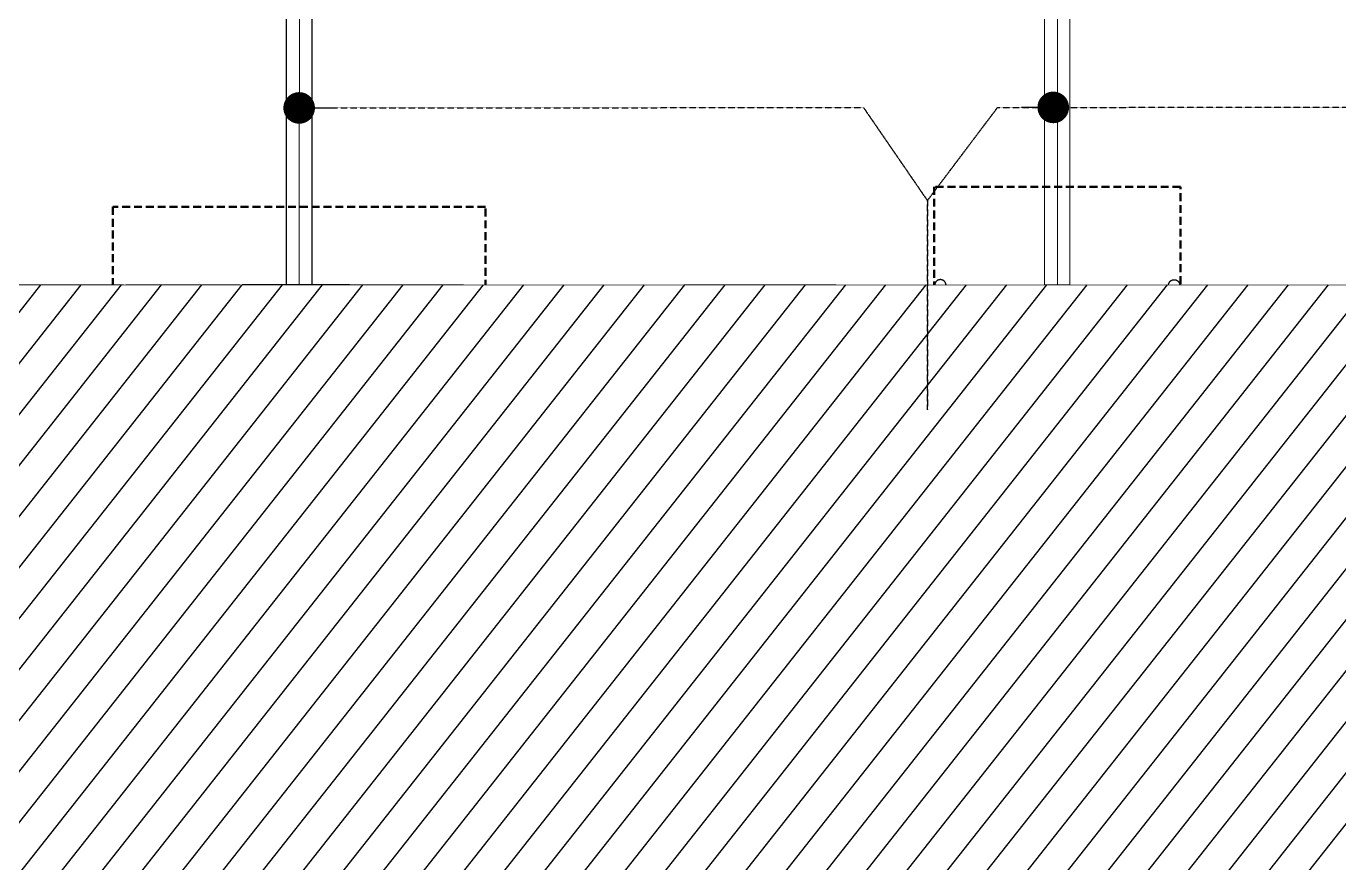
# Model space of a CAD drawing. Header units: centimetres. Extents: x -6122352 to 4157695, y -1694241 to 1947892.
# Drawn here: x 36450 to 46837, y -160826 to -154207 of the extents above; entities that cross this region are included whole.
import ezdxf
from ezdxf.xclip import XClip

# ---------------------------------------------------------------- set-up
doc = ezdxf.new("R2010")
doc.units = ezdxf.units.CM
doc.header["$MEASUREMENT"] = 0
doc.header["$XCLIPFRAME"] = 2
for name, pattern in [('DASHED2', [0.375, 0.25, -0.125]), ('XR-AR-END-SETTING OUT PLAN$0$23585-XR-AR-END-GROUND FLOOR$0$23261-XR-AR-SI-GF$0$HIDDEN', [0.375, 0.25, -0.125]), ('XR-AR-END-SETTING OUT PLAN$0$23585-XR-AR-END-GROUND FLOOR$0$945-4P-1-101-GROUND FLOOR PLAN$0$XR-MIDDLE-GROUND FLOOR PLAN$0$HIDDEN2', [0.1875, 0.125, -0.0625]), ('XR-AR-END-SETTING OUT PLAN$0$23585-XR-AR-END-GROUND FLOOR$0$XR-END-GROUND FLOOR PLAN$0$HIDDEN', [9.525, 6.35, -3.175]), ('XR-AR-END-SETTING OUT PLAN$0$23585-XR-AR-END-GROUND FLOOR$0$XR-END-GROUND FLOOR PLAN$0$HIDDEN2', [0.1875, 0.125, -0.0625]), ('XR-AR-MID-SETTING OUT FOR MASTER$0$23585-XR-AR-MID-GROUND FLOOR$0$23261-XR-AR-SI-GF$0$HIDDEN', [0.375, 0.25, -0.125]), ('XR-AR-MID-SETTING OUT FOR MASTER$0$23585-XR-AR-MID-GROUND FLOOR$0$945-4P-1-101-GROUND FLOOR PLAN$0$XR-MIDDLE-GROUND FLOOR PLAN$0$HIDDEN', [9.525, 6.35, -3.175]), ('XR-AR-MID-SETTING OUT FOR MASTER$0$23585-XR-AR-MID-GROUND FLOOR$0$945-4P-1-101-GROUND FLOOR PLAN$0$XR-MIDDLE-GROUND FLOOR PLAN$0$HIDDEN2', [0.1875, 0.125, -0.0625])]:
    doc.linetypes.add(name, pattern=pattern)
doc.layers.add('08-Compound Wall-4', color=7, linetype='Continuous', lineweight=25, true_color=0xff4405)
doc.layers.add('23585-XR-AR-DAMAC PLOT LIMITS$0$1-End units', color=7, linetype='Continuous', lineweight=5, true_color=0xf8991e)
for name, color, linetype, lineweight in [('23585-XR-AR-DAMAC PLOT LIMITS$0$1-Mid units', 41, 'Continuous', 5), ('@ Foundations', 4, 'DASHED2', 50), ('A-ANNO-TEXT', 3, 'Continuous', 25), ('XR-AR-END-SETTING OUT PLAN$0$23585-XR-AR-END-GROUND FLOOR$0$A-DOOR-FULL', 1, 'Continuous', 9), ('XR-AR-END-SETTING OUT PLAN$0$23585-XR-AR-END-GROUND FLOOR$0$A-FLOR-OVHD', 9, 'XR-AR-END-SETTING OUT PLAN$0$23585-XR-AR-END-GROUND FLOOR$0$23261-XR-AR-SI-GF$0$HIDDEN', 15), ('XR-AR-END-SETTING OUT PLAN$0$23585-XR-AR-END-GROUND FLOOR$0$A-GLAZ-SILL', 8, 'Continuous', 5), ('XR-AR-END-SETTING OUT PLAN$0$23585-XR-AR-END-GROUND FLOOR$0$A-GLAZ-WNDO', 232, 'Continuous', 9), ('XR-AR-END-SETTING OUT PLAN$0$23585-XR-AR-END-GROUND FLOOR$0$A-WALL', 7, 'Continuous', 30), ('XR-AR-END-SETTING OUT PLAN$0$23585-XR-AR-END-GROUND FLOOR$0$A-WALL-FNSH', 9, 'Continuous', 5), ('XR-AR-END-SETTING OUT PLAN$0$23585-XR-AR-END-GROUND FLOOR$0$S-COLS', 51, 'Continuous', 40), ('XR-AR-END-SETTING OUT PLAN$0$23585-XR-AR-END-GROUND FLOOR$0$S-COLS-PATT', 8, 'Continuous', 5), ('XR-AR-MID-SETTING OUT FOR MASTER$0$23585-XR-AR-MID-GROUND FLOOR$0$$A-GLAZ-WNDO', 232, 'Continuous', 9), ('XR-AR-MID-SETTING OUT FOR MASTER$0$23585-XR-AR-MID-GROUND FLOOR$0$$A-WALL', 1, 'Continuous', 5), ('XR-AR-MID-SETTING OUT FOR MASTER$0$23585-XR-AR-MID-GROUND FLOOR$0$A-DOOR', 31, 'Continuous', 5), ('XR-AR-MID-SETTING OUT FOR MASTER$0$23585-XR-AR-MID-GROUND FLOOR$0$A-DOOR-FULL', 1, 'Continuous', 9), ('XR-AR-MID-SETTING OUT FOR MASTER$0$23585-XR-AR-MID-GROUND FLOOR$0$A-FLOR-OVHD', 9, 'XR-AR-MID-SETTING OUT FOR MASTER$0$23585-XR-AR-MID-GROUND FLOOR$0$23261-XR-AR-SI-GF$0$HIDDEN', 15), ('XR-AR-MID-SETTING OUT FOR MASTER$0$23585-XR-AR-MID-GROUND FLOOR$0$A-FLOR-PATT', 8, 'Continuous', 5), ('XR-AR-MID-SETTING OUT FOR MASTER$0$23585-XR-AR-MID-GROUND FLOOR$0$A-GLAZ-SILL', 8, 'Continuous', 5), ('XR-AR-MID-SETTING OUT FOR MASTER$0$23585-XR-AR-MID-GROUND FLOOR$0$A-GLAZ-WNDO', 232, 'Continuous', 9), ('XR-AR-MID-SETTING OUT FOR MASTER$0$23585-XR-AR-MID-GROUND FLOOR$0$A-WALL', 7, 'Continuous', 30), ('XR-AR-MID-SETTING OUT FOR MASTER$0$23585-XR-AR-MID-GROUND FLOOR$0$A-WALL-FNSH', 9, 'Continuous', 5), ('XR-AR-MID-SETTING OUT FOR MASTER$0$23585-XR-AR-MID-GROUND FLOOR$0$S-COLS', 51, 'Continuous', 40)]:
    doc.layers.add(name, color=color, linetype=linetype, lineweight=lineweight)
for name, color, linetype in [('@MI-REF LAYER', 7, 'Continuous'), ('B_TH_2', 7, 'Continuous'), ('XR-AR-END-SETTING OUT PLAN$0$23585-XR-AR-END-GROUND FLOOR$0$A-Flor-Strs', 1, 'Continuous'), ('XR-AR-MID-SETTING OUT FOR MASTER$0$23585-XR-AR-MID-GROUND FLOOR$0$A-Flor-Strs', 1, 'Continuous'), ('XR-AR-MID-SETTING OUT FOR MASTER$0$23585-XR-AR-MID-GROUND FLOOR$0$GS-HATCH-FLOOR TILE', 251, 'Continuous')]:
    doc.layers.add(name, color=color, linetype=linetype)

# ---------------------------------------------------------------- blocks, each defined once
blk = doc.blocks.new('23585-XR-AR-DAMAC PLOT LIMITS')
at = {"layer": '23585-XR-AR-DAMAC PLOT LIMITS$0$1-End units', "color": 251, "true_color": 0x636466}
blk.add_lwpolyline([(496546.644, 2768807.282), (496540.461, 2768800.535), (496522.766, 2768816.749), (496528.95, 2768823.497)], close=True, dxfattribs=at)
at = {"layer": '23585-XR-AR-DAMAC PLOT LIMITS$0$1-Mid units', "color": 251, "true_color": 0x636466}
for points in [[(496554.752, 2768816.131), (496550.698, 2768811.707), (496533.003, 2768827.921), (496537.056, 2768832.344)], [(496550.698, 2768811.707), (496548.569, 2768809.383), (496546.644, 2768807.282), (496528.95, 2768823.497), (496533.003, 2768827.921)]]:
    blk.add_lwpolyline(points, close=True, dxfattribs=at)
blk = doc.blocks.new('A$Cf093b529')
at = {"layer": 'A-ANNO-TEXT'}
blk.add_blockref('23585-XR-AR-DAMAC PLOT LIMITS', (-495391.99, -2768603.442), dxfattribs=at)
blk = doc.blocks.new('XR-AR-END-SETTING OUT PLAN$0$23585-XR-AR-END-GROUND FLOOR$0$XR-END-GROUND FLOOR PLAN$0$A$C69996ABC')
at = {"layer": 'XR-AR-END-SETTING OUT PLAN$0$23585-XR-AR-END-GROUND FLOOR$0$A-GLAZ-SILL'}
blk.add_line((0.25, 1), (0.25, 0.1), dxfattribs=at)
at = {"layer": 'XR-AR-END-SETTING OUT PLAN$0$23585-XR-AR-END-GROUND FLOOR$0$A-GLAZ-WNDO'}
for p, q in [((0, 1), (0, 0.95)), ((0.25, 1), (0, 1)), ((0, 0.95), (0.15, 0.95)), ((0, 0.95), (0, 0.15)), ((0.15, 0.95), (0.15, 1)), ((0.15, 1), (0.15, 0.1)), ((0.15, 0.15), (0, 0.15)), ((0, 0.1), (0, 0.15)), ((0.15, 0.1), (0.15, 0.15)), ((0.25, 0.1), (0, 0.1))]:
    blk.add_line(p, q, dxfattribs=at)
blk.add_lwpolyline([(0, 0.95), (0, 0.15), (0.05, 0.15), (0.05, 0.95)], close=True, dxfattribs=at)
blk.add_lwpolyline([(0.05, 0.1), (0, 0.1)], dxfattribs=at)
blk = doc.blocks.new('*U131')
for points in [[(91, 0), (41, 0), (41, 1021), (91, 1021)], [(0, 0), (38, 0), (38, -50), (50, -50), (50, -122), (0, -122)], [(1100, 0), (1062, 0), (1062, -50), (1050, -50), (1050, -122), (1100, -122)]]:
    blk.add_lwpolyline(points, close=True)
at = {"color": 8, "linetype": 'XR-AR-END-SETTING OUT PLAN$0$23585-XR-AR-END-GROUND FLOOR$0$XR-END-GROUND FLOOR PLAN$0$HIDDEN2'}
blk.add_arc((41, 0), 1021, 0, 90, dxfattribs=at)
at = {"layer": 'XR-AR-END-SETTING OUT PLAN$0$23585-XR-AR-END-GROUND FLOOR$0$A-GLAZ-SILL', "linetype": 'XR-AR-END-SETTING OUT PLAN$0$23585-XR-AR-END-GROUND FLOOR$0$945-4P-1-101-GROUND FLOOR PLAN$0$XR-MIDDLE-GROUND FLOOR PLAN$0$HIDDEN2', "ltscale": 3}
blk.add_lwpolyline([(0, 0), (1100, 0), (1100, -122), (0, -122)], close=True, dxfattribs=at)
blk = doc.blocks.new('XR-AR-END-SETTING OUT PLAN$0$23585-XR-AR-END-GROUND FLOOR$0$A$C75a8815d')
at = {"layer": 'XR-AR-END-SETTING OUT PLAN$0$23585-XR-AR-END-GROUND FLOOR$0$S-COLS', "color": 252, "lineweight": 30}
for points in [[(6050, 3657), (6050, 2257), (6250, 2257), (6250, 3657)], [(6050, 1200), (6050, 0), (6250, 0), (6250, 1200)]]:
    blk.add_lwpolyline(points, close=True, dxfattribs=at)
blk = doc.blocks.new('XR-AR-END-SETTING OUT PLAN')
at = {"layer": '08-Compound Wall-4', "ltscale": 100}
blk.add_lwpolyline([(9050, 5500), (9050, 1500), (9250, 1500), (9250, 5500)], dxfattribs=at)
at = {"layer": 'XR-AR-END-SETTING OUT PLAN$0$23585-XR-AR-END-GROUND FLOOR$0$A-FLOR-OVHD', "color": 8, "ltscale": 5}
blk.add_lwpolyline([(8550, 7913), (9050, 7913), (9050, 7413), (8550, 7413)], close=True, dxfattribs=at)
for points in [[(8550, 7913), (9050, 7413)], [(9050, 7913), (8550, 7413)], [(8850, 5750), (9050, 6550)], [(8850, 6550), (9050, 5750)]]:
    blk.add_lwpolyline(points, dxfattribs=at)
at = {"layer": 'XR-AR-END-SETTING OUT PLAN$0$23585-XR-AR-END-GROUND FLOOR$0$A-Flor-Strs', "color": 8, "linetype": 'XR-AR-END-SETTING OUT PLAN$0$23585-XR-AR-END-GROUND FLOOR$0$XR-END-GROUND FLOOR PLAN$0$HIDDEN', "ltscale": 0.1}
for p, q in [((8050, 9010), (8050, 11545)), ((7950, 11509), (7950, 8110)), ((8000, 9060), (8000, 11527)), ((8000, 9950), (7950, 9950)), ((8050, 9950), (9030, 9950)), ((8050, 9840), (9030, 9840)), ((8000, 9670), (7950, 9670)), ((8050, 9670), (9030, 9670)), ((8000, 9390), (7950, 9390)), ((8050, 9390), (9030, 9390)), ((8000, 9110), (7950, 9110)), ((7950, 9060), (8000, 9060)), ((8050, 9110), (9030, 9110)), ((7950, 9010), (8050, 9010)), ((7950, 8210), (9050, 8210)), ((7950, 8160), (9050, 8160)), ((7950, 8110), (9050, 8110))]:
    blk.add_line(p, q, dxfattribs=at)
at = {"layer": 'XR-AR-END-SETTING OUT PLAN$0$23585-XR-AR-END-GROUND FLOOR$0$A-WALL', "color": 8}
for p, q in [((8100, 6650), (9250, 6650)), ((8100, 6650), (8100, 6550)), ((8750, 5750), (8750, 6650)), ((9250, 6650), (9250, 5500)), ((8100, 6550), (8750, 6550)), ((8700, 5750), (8750, 5750)), ((8700, 5500), (8700, 5750)), ((9250, 5500), (8700, 5500)), ((9050, 5500), (9050, 5500))]:
    blk.add_line(p, q, dxfattribs=at)
for points in [[(9250, 6650), (9050, 6650), (9050, 8750), (6850, 8750), (6850, 8700), (6750, 8700), (6750, 8750), (6650, 8750), (6650, 8850), (6950, 8850), (6950, 8900), (7050, 8900), (7050, 8850), (9050, 8850), (9050, 10350), (7050, 10350), (7050, 9800), (6950, 9800), (6950, 10550), (7050, 10550), (7050, 10450), (9050, 10450), (9050, 19523), (9250, 19523)], [(3250, 5500), (7760, 5500), (7760, 5750), (3250, 5750)]]:
    blk.add_lwpolyline(points, close=True, dxfattribs=at)
for points in [[(6750, 7650), (6750, 7800), (6850, 7800), (6850, 7750), (7450, 7750), (7450, 5750), (7350, 5750), (7350, 7650), (6750, 7650)], [(9050, 5750), (8850, 5750), (8850, 6550), (9050, 6550), (9050, 5750)]]:
    blk.add_lwpolyline(points, dxfattribs=at)
at = {"layer": 'XR-AR-END-SETTING OUT PLAN$0$23585-XR-AR-END-GROUND FLOOR$0$A-WALL-FNSH', "color": 8}
for p, q in [((9030, 8730), (6870, 8730)), ((9030, 6670), (9030, 8730)), ((8080, 6670), (9030, 6670)), ((8080, 6670), (8080, 6530)), ((8080, 6530), (8730, 6530)), ((8730, 5770), (8730, 6530)), ((8680, 5650), (8680, 5770)), ((8680, 5770), (8730, 5770))]:
    blk.add_line(p, q, dxfattribs=at)
for points in [[(6982, 9800), (7070, 9800), (7070, 10330), (9030, 10330), (9030, 8870), (7070, 8870), (7070, 8900), (7050, 8900)], [(6850, 7800), (6870, 7800), (6870, 7770), (7470, 7770), (7470, 5770), (7780, 5770), (7780, 5650)]]:
    blk.add_lwpolyline(points, dxfattribs=at)
at = {"color": 8, "xscale": 1000.000000000054, "yscale": 1000.000000000054, "zscale": 1000.000000000054, "rotation": 90}
blk.add_blockref('XR-AR-END-SETTING OUT PLAN$0$23585-XR-AR-END-GROUND FLOOR$0$XR-END-GROUND FLOOR PLAN$0$A$C69996ABC', (8780, 5500), dxfattribs=at)
at = {"layer": 'XR-AR-END-SETTING OUT PLAN$0$23585-XR-AR-END-GROUND FLOOR$0$A-DOOR-FULL', "color": 8, "rotation": 270}
for p, xscale, yscale, zscale in [((7050, 8900), -0.8181818181818169, 0.8181818181818169, 0.8181818181818167), ((6850, 8700), 0.8181818181818152, 0.8181818181818152, 0.8181818181818152)]:
    blk.add_blockref('*U131', p, dxfattribs=dict(at, xscale=xscale, yscale=yscale, zscale=zscale))
at = {"layer": 'XR-AR-END-SETTING OUT PLAN$0$23585-XR-AR-END-GROUND FLOOR$0$S-COLS-PATT', "color": 8}
blk.add_blockref('XR-AR-END-SETTING OUT PLAN$0$23585-XR-AR-END-GROUND FLOOR$0$A$C75a8815d', (3000, 5500), dxfattribs=at)
blk = doc.blocks.new('END UNIT')
at = {"xscale": 0.001, "yscale": 0.001, "zscale": 0.001}
blk.add_blockref('XR-AR-END-SETTING OUT PLAN', (-9.15, 0), dxfattribs=at)
blk = doc.blocks.new('XR-AR-MID-SETTING OUT FOR MASTER$0$23585-XR-AR-MID-GROUND FLOOR$0$945-4P-1-101-GROUND FLOOR PLAN$0$XR-MIDDLE-CAR PARK HATCH')
at = {"layer": 'XR-AR-MID-SETTING OUT FOR MASTER$0$23585-XR-AR-MID-GROUND FLOOR$0$A-FLOR-PATT'}
blk.add_lwpolyline([(9250, 100), (9250, 5500), (15050, 5503), (15050, 100)], close=True, dxfattribs=at)
blk = doc.blocks.new('*U130')
for points in [[(91, 0), (41, 0), (41, 1021), (91, 1021)], [(0, 0), (38, 0), (38, -50), (50, -50), (50, -122), (0, -122)], [(1100, 0), (1062, 0), (1062, -50), (1050, -50), (1050, -122), (1100, -122)]]:
    blk.add_lwpolyline(points, close=True)
at = {"color": 8, "linetype": 'XR-AR-MID-SETTING OUT FOR MASTER$0$23585-XR-AR-MID-GROUND FLOOR$0$945-4P-1-101-GROUND FLOOR PLAN$0$XR-MIDDLE-GROUND FLOOR PLAN$0$HIDDEN2'}
blk.add_arc((41, 0), 1021, 0, 90, dxfattribs=at)
at = {"layer": 'XR-AR-MID-SETTING OUT FOR MASTER$0$23585-XR-AR-MID-GROUND FLOOR$0$A-GLAZ-SILL', "linetype": 'XR-AR-MID-SETTING OUT FOR MASTER$0$23585-XR-AR-MID-GROUND FLOOR$0$945-4P-1-101-GROUND FLOOR PLAN$0$XR-MIDDLE-GROUND FLOOR PLAN$0$HIDDEN2', "ltscale": 3}
blk.add_lwpolyline([(0, 0), (1100, 0), (1100, -122), (0, -122)], close=True, dxfattribs=at)
blk = doc.blocks.new('*U27')
for points in [[(91, 0), (41, 0), (41, 1021), (91, 1021)], [(0, 0), (38, 0), (38, -50), (50, -50), (50, -250), (0, -250)], [(1100, 0), (1062, 0), (1062, -50), (1050, -50), (1050, -250), (1100, -250)]]:
    blk.add_lwpolyline(points, close=True)
at = {"color": 8, "linetype": 'XR-AR-MID-SETTING OUT FOR MASTER$0$23585-XR-AR-MID-GROUND FLOOR$0$945-4P-1-101-GROUND FLOOR PLAN$0$XR-MIDDLE-GROUND FLOOR PLAN$0$HIDDEN2'}
blk.add_arc((41, 0), 1021, 0, 90, dxfattribs=at)
at = {"layer": 'XR-AR-MID-SETTING OUT FOR MASTER$0$23585-XR-AR-MID-GROUND FLOOR$0$A-GLAZ-SILL', "linetype": 'XR-AR-MID-SETTING OUT FOR MASTER$0$23585-XR-AR-MID-GROUND FLOOR$0$945-4P-1-101-GROUND FLOOR PLAN$0$XR-MIDDLE-GROUND FLOOR PLAN$0$HIDDEN2', "ltscale": 3}
blk.add_lwpolyline([(0, 0), (1100, 0), (1100, -250), (0, -250)], close=True, dxfattribs=at)
blk = doc.blocks.new('XR-AR-MID-SETTING OUT FOR MASTER$0$23585-XR-AR-MID-GROUND FLOOR$0$945-4P-1-101-GROUND FLOOR PLAN$0$XR-MIDDLE-GROUND FLOOR PLAN$0$A$C70344426')
at = {"layer": 'XR-AR-MID-SETTING OUT FOR MASTER$0$23585-XR-AR-MID-GROUND FLOOR$0$A-GLAZ-SILL'}
blk.add_line((0.25, 2.65), (0.25, 0), dxfattribs=at)
at = {"layer": 'XR-AR-MID-SETTING OUT FOR MASTER$0$23585-XR-AR-MID-GROUND FLOOR$0$A-GLAZ-WNDO'}
for p, q in [((0, 2.65), (0, 2.6)), ((0, 2.65), (0.25, 2.65)), ((0, 2.6), (0.15, 2.6)), ((0.15, 2.6), (0.15, 2.65)), ((0.15, 2.6), (0.15, 0)), ((0, 1.8), (0, 1.75)), ((0.15, 1.8), (0, 1.8)), ((0.15, 1.75), (0.15, 1.8)), ((0, 1.75), (0.15, 1.75)), ((0, 0.9), (0, 0.85)), ((0.15, 0.9), (0, 0.9)), ((0, 0.85), (0.15, 0.85)), ((0, 0.85), (0, 0.05)), ((0.15, 0.85), (0.15, 0.9)), ((0.15, 0.05), (0, 0.05)), ((0, 0), (0, 0.05)), ((0.15, 0), (0.15, 0.05)), ((0.25, 0), (0, 0))]:
    blk.add_line(p, q, dxfattribs=at)
blk.add_lwpolyline([(0.05, 1.8), (0.05, 2.6), (0, 2.6), (0, 0.9), (0.05, 0.9), (0.05, 1.75)], dxfattribs=at)
blk.add_lwpolyline([(0, 0.85), (0, 0.05), (0.05, 0.05), (0.05, 0.85)], close=True, dxfattribs=at)
blk = doc.blocks.new('*U28')
for points in [[(0, 70), (38, 70), (38, 120), (50, 120), (50, 180), (0, 180)], [(1100, 70), (1062, 70), (1062, 120), (1050, 120), (1050, 180), (1100, 180)], [(91, 70), (41, 70), (41, -951), (91, -951)]]:
    blk.add_lwpolyline(points, close=True)
at = {"color": 8, "linetype": 'XR-AR-MID-SETTING OUT FOR MASTER$0$23585-XR-AR-MID-GROUND FLOOR$0$945-4P-1-101-GROUND FLOOR PLAN$0$XR-MIDDLE-GROUND FLOOR PLAN$0$HIDDEN2'}
blk.add_arc((41, 70), 1021, 270, 0, dxfattribs=at)
at = {"layer": 'XR-AR-MID-SETTING OUT FOR MASTER$0$23585-XR-AR-MID-GROUND FLOOR$0$A-GLAZ-SILL', "linetype": 'XR-AR-MID-SETTING OUT FOR MASTER$0$23585-XR-AR-MID-GROUND FLOOR$0$945-4P-1-101-GROUND FLOOR PLAN$0$XR-MIDDLE-GROUND FLOOR PLAN$0$HIDDEN2', "ltscale": 3}
blk.add_lwpolyline([(0, 70), (1100, 70), (1100, 180), (0, 180)], close=True, dxfattribs=at)
blk = doc.blocks.new('XR-AR-MID-SETTING OUT FOR MASTER$0$23585-XR-AR-MID-GROUND FLOOR$0$945-4P-1-101-GROUND FLOOR PLAN$0$XR-MIDDLE-GROUND FLOOR PLAN$0$A$C2DB306E2')
at = {"layer": 'XR-AR-MID-SETTING OUT FOR MASTER$0$23585-XR-AR-MID-GROUND FLOOR$0$A-DOOR-FULL'}
for p, q in [((0.15, 1.25), (0.05, 1.25)), ((0.05, 1.25), (0.05, 1.2)), ((0.15, 1.2), (0.15, 1.25)), ((0.05, 1.2), (0.15, 1.2)), ((0, 0.8), (0, 0)), ((0, 0.8), (0.04, 0.8)), ((0.04, 0.8), (0.04, 0)), ((0.05, 0.35), (0.05, 0.4)), ((0.05, 0.4), (0.15, 0.4)), ((0.15, 0.35), (0.05, 0.35)), ((0.15, 0.4), (0.15, 0.35)), ((0, 0), (0.04, 0))]:
    blk.add_line(p, q, dxfattribs=at)
at = {"layer": 'XR-AR-MID-SETTING OUT FOR MASTER$0$23585-XR-AR-MID-GROUND FLOOR$0$A-GLAZ-SILL', "linetype": 'XR-AR-MID-SETTING OUT FOR MASTER$0$23585-XR-AR-MID-GROUND FLOOR$0$945-4P-1-101-GROUND FLOOR PLAN$0$XR-MIDDLE-GROUND FLOOR PLAN$0$HIDDEN2', "ltscale": 3}
for p, q in [((0.05, 1.2), (0.05, 0.4)), ((0.15, 1.2), (0.15, 0.4))]:
    blk.add_line(p, q, dxfattribs=at)
blk = doc.blocks.new('XR-AR-MID-SETTING OUT FOR MASTER$0$23585-XR-AR-MID-GROUND FLOOR$0$945-4P-1-101-GROUND FLOOR PLAN$0$XR-MIDDLE-GROUND FLOOR PLAN$0$WRFWF')
at = {"layer": 'XR-AR-MID-SETTING OUT FOR MASTER$0$23585-XR-AR-MID-GROUND FLOOR$0$A-FLOR-OVHD', "linetype": 'XR-AR-MID-SETTING OUT FOR MASTER$0$23585-XR-AR-MID-GROUND FLOOR$0$945-4P-1-101-GROUND FLOOR PLAN$0$XR-MIDDLE-GROUND FLOOR PLAN$0$HIDDEN', "ltscale": 0.1}
for p, q in [((9250, 14090), (9250, 9909)), ((10350, 14089), (9250, 14089)), ((10350, 13809), (9250, 13809)), ((10350, 13529), (9250, 13529)), ((10350, 13249), (9250, 13249)), ((10350, 12969), (9250, 12969)), ((10350, 12689), (9250, 12689)), ((10350, 12409), (9250, 12409)), ((10350, 12129), (9250, 12129)), ((10350, 11849), (9250, 11849)), ((10350, 11569), (9250, 11569)), ((10350, 11289), (9250, 11289)), ((10350, 11009), (9250, 11009)), ((10350, 11009), (10350, 9909)), ((10350, 9909), (9250, 9909))]:
    blk.add_line(p, q, dxfattribs=at)
blk.add_lwpolyline([(10350, 14370), (10350, 11009)], dxfattribs=at)
blk = doc.blocks.new('*U26')
at = {"color": 0, "linetype": 'ByBlock'}
blk.add_line((0, 300), (0, 0), dxfattribs=at)
at = {"color": 0, "linetype": 'ByBlock', "const_width": 15}
blk.add_lwpolyline([(195, 188), (0, 300), (-195, 188)], dxfattribs=at)
blk.add_circle((0, 0), 45)
blk = doc.blocks.new('XR-AR-MID-SETTING OUT FOR MASTER$0$23585-XR-AR-MID-GROUND FLOOR$0$A$C08698786')
at = {"layer": 'XR-AR-MID-SETTING OUT FOR MASTER$0$23585-XR-AR-MID-GROUND FLOOR$0$S-COLS', "color": 252, "lineweight": 30}
for points in [[(5900, 11147), (5900, 9747), (6100, 9747), (6100, 11147)], [(-100, 9157), (-100, 7757), (100, 7757), (100, 9157)], [(-100, 6700), (-100, 5500), (100, 5500), (100, 6700)], [(5900, 6500), (5900, 5500), (6100, 5500), (6100, 6500)]]:
    blk.add_lwpolyline(points, close=True, dxfattribs=at)
blk = doc.blocks.new('XR-AR-MID-SETTING OUT FOR MASTER')
at = {"layer": 'XR-AR-MID-SETTING OUT FOR MASTER$0$23585-XR-AR-MID-GROUND FLOOR$0$A-Flor-Strs', "color": 8}
for p, q in [((5900, 5803), (4250, 5803)), ((5900, 5503), (4250, 5503))]:
    blk.add_line(p, q, dxfattribs=at)
at = {"layer": 'XR-AR-MID-SETTING OUT FOR MASTER$0$23585-XR-AR-MID-GROUND FLOOR$0$A-WALL', "color": 8}
for points in [[(100, 19473), (-100, 19473), (-100, 5500), (100, 5500), (100, 8850), (1100, 8850), (1100, 8950), (100, 8950), (100, 10950), (2100, 10950), (2100, 9950), (2200, 9950), (2200, 11150), (2100, 11150), (2100, 11050), (100, 11050)], [(5900, 19473), (6100, 19473), (6100, 5500), (5900, 5500), (5900, 14853), (5500, 14853), (5500, 14953), (5900, 14953)], [(4250, 5500), (3050, 5500), (3050, 5750), (4000, 5750), (4000, 8850), (3300, 8850), (3300, 8950), (3400, 8950), (3400, 9928), (3650, 9928), (3650, 9100), (4250, 9100)], [(2100, 8950), (2100, 9050), (2200, 9050), (2200, 8950), (2300, 8950), (2300, 8850), (2000, 8850), (2000, 8950)], [(100, 5750), (400, 5750), (400, 5500), (100, 5500)]]:
    blk.add_lwpolyline(points, close=True, dxfattribs=at)
at = {"layer": 'XR-AR-MID-SETTING OUT FOR MASTER$0$23585-XR-AR-MID-GROUND FLOOR$0$A-WALL-FNSH', "color": 8}
for points in [[(2080, 10930), (120, 10930), (120, 8973), (1100, 8973), (1100, 8953)], [(2100, 9950), (2080, 9950), (2080, 10930)]]:
    blk.add_lwpolyline(points, dxfattribs=at)
at = {"layer": '08-Compound Wall-4', "ltscale": 100}
blk.add_blockref('XR-AR-MID-SETTING OUT FOR MASTER$0$23585-XR-AR-MID-GROUND FLOOR$0$945-4P-1-101-GROUND FLOOR PLAN$0$XR-MIDDLE-CAR PARK HATCH', (-9150, 0), dxfattribs=at)
at = {"layer": 'XR-AR-MID-SETTING OUT FOR MASTER$0$23585-XR-AR-MID-GROUND FLOOR$0$$A-GLAZ-WNDO', "color": 8, "xscale": -1000.000000000001, "yscale": 1000.000000000001, "zscale": 1000.000000000001, "rotation": 270}
blk.add_blockref('XR-AR-MID-SETTING OUT FOR MASTER$0$23585-XR-AR-MID-GROUND FLOOR$0$945-4P-1-101-GROUND FLOOR PLAN$0$XR-MIDDLE-GROUND FLOOR PLAN$0$A$C70344426', (400, 5500), dxfattribs=at)
at = {"layer": 'XR-AR-MID-SETTING OUT FOR MASTER$0$23585-XR-AR-MID-GROUND FLOOR$0$$A-WALL', "color": 8}
blk.add_blockref('XR-AR-MID-SETTING OUT FOR MASTER$0$23585-XR-AR-MID-GROUND FLOOR$0$945-4P-1-101-GROUND FLOOR PLAN$0$XR-MIDDLE-GROUND FLOOR PLAN$0$WRFWF', (-9150, -797), dxfattribs=at)
at = {"layer": 'XR-AR-MID-SETTING OUT FOR MASTER$0$23585-XR-AR-MID-GROUND FLOOR$0$A-DOOR', "color": 8, "xscale": -1000.000000000001, "yscale": 1000.000000000001, "zscale": 1000.000000000001, "rotation": 270}
blk.add_blockref('XR-AR-MID-SETTING OUT FOR MASTER$0$23585-XR-AR-MID-GROUND FLOOR$0$945-4P-1-101-GROUND FLOOR PLAN$0$XR-MIDDLE-GROUND FLOOR PLAN$0$A$C2DB306E2', (750, 8800), dxfattribs=at)
at = {"layer": 'XR-AR-MID-SETTING OUT FOR MASTER$0$23585-XR-AR-MID-GROUND FLOOR$0$A-DOOR-FULL', "color": 8, "rotation": 90}
blk.add_blockref('*U27', (3400, 9928), dxfattribs=at)
at = {"layer": 'XR-AR-MID-SETTING OUT FOR MASTER$0$23585-XR-AR-MID-GROUND FLOOR$0$A-DOOR-FULL', "color": 8, "xscale": 0.8181820445283869, "yscale": 0.8181820445283869, "zscale": 0.8181820445283869, "rotation": 90}
blk.add_blockref('*U130', (2100, 9050), dxfattribs=at)
at = {"layer": 'XR-AR-MID-SETTING OUT FOR MASTER$0$23585-XR-AR-MID-GROUND FLOOR$0$A-DOOR-FULL', "color": 8, "xscale": -0.909090909090913, "yscale": 0.909090909090913, "zscale": 0.909090909090913}
blk.add_blockref('*U28', (3300, 8786), dxfattribs=at)
at = {"layer": 'XR-AR-MID-SETTING OUT FOR MASTER$0$23585-XR-AR-MID-GROUND FLOOR$0$A-Flor-Strs', "color": 8}
blk.add_blockref('*U26', (5075, 5502), dxfattribs=at)
at = {"layer": 'XR-AR-MID-SETTING OUT FOR MASTER$0$23585-XR-AR-MID-GROUND FLOOR$0$GS-HATCH-FLOOR TILE', "color": 8}
blk.add_blockref('XR-AR-MID-SETTING OUT FOR MASTER$0$23585-XR-AR-MID-GROUND FLOOR$0$A$C08698786', (0, 0), dxfattribs=at)
blk = doc.blocks.new('MID UNIT')
at = {"xscale": 0.001, "yscale": 0.001, "zscale": 0.001}
blk.add_blockref('XR-AR-MID-SETTING OUT FOR MASTER', (0, 0), dxfattribs=at)
blk = doc.blocks.new('TH_2')
at = {"xscale": -1}
blk.add_blockref('END UNIT', (495820.305, 2769096.617), dxfattribs=at)
blk.add_blockref('MID UNIT', (495808.305, 2769096.617))
blk.add_blockref('MID UNIT', (495820.305, 2769096.617), dxfattribs=at)
blk = doc.blocks.new('23585-XR-AR-MALDIVE-3$0$TH_2')
at = {"layer": 'B_TH_2', "xscale": 1.000029656231738, "yscale": 1.000029656231738, "zscale": 1.000029656231738}
blk.add_blockref('TH_2', (-14.703, -82.121), dxfattribs=at)
at = {"layer": '@ Foundations', "linetype": 'DASHED2', "ltscale": 0.25}
for points in [[(495813.131, 2769105.787), (495815.481, 2769105.787), (495815.481, 2769108.737), (495813.131, 2769108.737)], [(495821.781, 2769106.45), (495818.831, 2769106.45), (495818.831, 2769101.5), (495821.781, 2769101.5)], [(495813.331, 2769101.34), (495815.281, 2769101.34), (495815.281, 2769103.89), (495813.331, 2769103.89)]]:
    blk.add_lwpolyline(points, close=True, dxfattribs=at)
blk = doc.blocks.new('_Dot')
at = {"color": 0, "linetype": 'ByBlock', "lineweight": -2}
blk.add_line((-0.5, 0), (-1, 0), dxfattribs=at)
at = {"color": 0, "linetype": 'ByBlock', "const_width": 0.5}
blk.add_lwpolyline([(-0.25, 0, 1), (0.25, 0, 1)], format="xyb", close=True, dxfattribs=at)

msp = doc.modelspace()

# ---------------------------------------------------------------- block references
at = {"layer": '@MI-REF LAYER', "xscale": 1000, "yscale": 1000, "zscale": 1000, "rotation": 312.4882903633292}
msp.add_blockref('A$Cf093b529', (-891608.73293, 539022.72011), dxfattribs=at)

# ---------------------------------------------------------------- next in the draw order: block references
at = {"layer": '@MI-REF LAYER'}
ref = msp.add_blockref('23585-XR-AR-MALDIVE-3$0$TH_2', (496336378.43808, 2768860328.19691), dxfattribs=dict(at, xscale=1000, yscale=1000, zscale=1000, rotation=179.9901205999888))
XClip(ref).set_block_clipping_path([(495799.2550297892, 2769096.6153797582), (495799.255405813, 2769120.5163296042), (495808.3004683387, 2769120.5587037131), (495814.2939508669, 2769120.5576514951), (495817.4459820543, 2769120.5176626369), (495820.3071577782, 2769120.4176348741), (495829.2579656807, 2769120.4174829312), (495829.2578130416, 2769096.6176070911)])

# ---------------------------------------------------------------- next in the draw order: block references
at = {"layer": '@MI-REF LAYER', "extrusion": (-4.24758e-13, -6.92406e-09, 1), "zscale": 250.0000000000001}
for p, xscale, yscale, rotation in [((38609.49268, -154853.66461, 20.83495), 250.0000000000001, 250.0000000000001, 180.0413602159345), ((44577.22252, -154849.51894, 10.41798), -250, 250, 180.0413421956478)]:
    msp.add_blockref('_Dot', p, dxfattribs=dict(at, xscale=xscale, yscale=yscale, rotation=rotation))

# ---------------------------------------------------------------- next in the draw order: wipeouts: each hides what was drawn before it
at = {"color": 10}
msp.add_wipeout([(32458.35408, -156253.78001), (32455.8545, -170527.47526), (38706.17087, -170527.10753), (38706.25979, -170226.47476), (50506.37624, -170229.96471), (50506.19019, -170527.93094), (56756.3763, -170528.99249), (56757.2675, -156255.29715)], dxfattribs=at).dxf.layer = '@MI-REF LAYER'

# ---------------------------------------------------------------- next in the draw order: hatches: boundary and pattern name
at = {"layer": '@MI-REF LAYER', "transparency": 33554508}
h = msp.add_hatch(dxfattribs=at)
h.set_pattern_fill('ANSI31', color=256, scale=2000, angle=186.72236)
h.paths.add_polyline_path([(32458.35408, -156253.78001), (32455.89289, -170527.47525), (38706.04052, -170527.10754), (38706.20891, -170226.47475), (50506.55843, -170229.96477), (50506.27571, -170527.93094), (56756.37634, -170528.41995), (56758.83742, -156255.29725)])

# ---------------------------------------------------------------- next in the draw order: linework, layer by layer
at = {"layer": '@MI-REF LAYER', "linetype": 'DASHED2', "extrusion": (-4.24758e-13, -6.92406e-09, 1)}
for points, elevation in [([(38609.49268, -154853.66461), (43075.12085, -154850.43599), (43581.11589, -155587.03849), (43582.31082, -157242.7274), (43581.11589, -155587.03849), (44137.13047, -154849.66952), (50577.03873, -154845.18879)], 20.83495), ([(43581.11589, -155587.03849), (43582.31082, -157242.7274)], 20.83494)]:
    msp.add_lwpolyline(points, dxfattribs=dict(at, elevation=elevation))
at = {"layer": '@MI-REF LAYER', "const_width": 5}
msp.add_lwpolyline([(32458.35408, -156253.78001), (32455.89289, -170527.47525), (38706.04052, -170527.10754), (38706.20891, -170226.47475), (50506.55843, -170229.96477), (50506.27571, -170527.93094), (56756.37634, -170528.41995), (56758.83742, -156255.29725)], close=True, dxfattribs=at)

doc.saveas('drawing.dxf')
